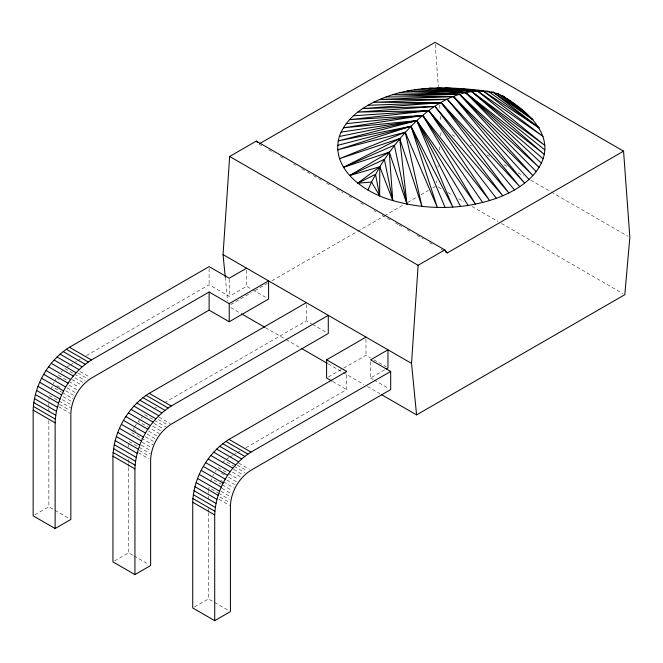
<?xml version="1.0" encoding="UTF-8"?>
<svg xmlns="http://www.w3.org/2000/svg" width="663" height="663" viewBox="0 0 663 663"><rect width="100%" height="100%" fill="white"/><g stroke="black" fill="none" stroke-linecap="round" stroke-linejoin="round"><path stroke-width="0.5" stroke-dasharray="3.31 2.49" d="M48.896 400.145L48.987 398.322M128.647 447.127L128.771 444.392M208.431 493.189L208.522 491.366M436.594 182.797L436.776 180.75M437.945 167.441L438.127 165.394M439.478 150.037L439.751 146.971M440.738 135.708L441.102 131.614M208.563 490.454L208.953 487.603L217.746 492.684M51.175 388.825L52.012 386.587L61.684 392.173M210.469 481.703L211.588 478.719L221.268 484.305M53.347 383.645L54.117 382.203M133.52 428.994L134.291 427.552M212.922 475.777L213.693 474.335M54.888 380.769L56.181 378.689M134.672 426.831L136.396 424.063M215.326 471.517L216.188 470.133M139.288 420.209L138.277 421.436L159.385 433.619M61.22 372.158L62.645 370.658M141.012 418.229L142.437 416.729M222.221 462.791L224.442 460.777L233.235 465.849M67.137 366.879L69.441 365.404M226.713 459.011L229.025 457.528M70.336 364.882L73.029 363.332M73.924 362.818L76.61 361.269M77.505 360.747L80.19 359.197M86.455 355.575L209.118 284.759L229.224 296.369L246.611 286.325L251.89 289.375M230.782 304.532L239.716 299.378M240.611 298.864L251.335 292.673M254.907 290.601L267.421 283.383M271.888 280.805L356.785 231.785M357.68 231.271L383.595 216.312M384.49 215.79L403.261 204.958M407.728 202.381L417.557 196.704M421.129 194.64L428.281 190.513M432.748 187.927L435.434 186.386M153.692 408.889L157.264 406.833M164.407 402.706L306.298 320.784L311.577 323.834M34.899 514.828L48.855 506.764L54.134 509.814M328.392 376.949L342.713 368.678M343.608 368.164L365.984 355.244L370.377 357.78M229.912 457.014L232.589 455.473M233.475 454.959L236.152 453.417M237.047 452.895L240.611 450.84M245.965 447.749L346.708 389.587L346.708 372.457M370.584 361.857L370.584 377.976L385.36 369.448M114.682 560.89L128.647 552.834L133.039 555.37M194.474 606.96L208.431 598.896L213.71 601.946M452.091 134.73L456.558 137.307M469.959 145.048L471.741 146.075M486.932 154.844L489.609 156.393M503.897 164.648L508.364 167.225M518.193 172.894L523.555 175.993M530.698 180.112L550.348 191.458M551.243 191.98L628.06 236.326M438.11 186.9L441.682 188.963M447.939 192.568L452.406 195.146M458.655 198.759L464.017 201.85M472.056 206.5L497.963 221.45M501.535 223.514L623.013 293.651M258.852 144.086L262.432 146.15M268.681 149.755L274.043 152.855M280.292 156.46L282.977 158.009M293.692 164.2L295.483 165.228M301.731 168.841L306.198 171.419M307.093 171.932L309.77 173.482M313.342 175.546L317.809 178.123M318.704 178.637L321.381 180.187M326.743 183.278L329.42 184.828M336.572 188.955L342.821 192.56M349.078 196.173L351.755 197.723M360.689 202.878L363.365 204.428M374.081 210.61L375.871 211.646M382.128 215.251L386.587 217.837M387.482 218.351L390.167 219.901M395.521 222.992L398.206 224.542M399.093 225.055L401.778 226.597M407.132 229.696L409.817 231.246M416.961 235.365L423.218 238.978M429.467 242.592L432.143 244.133M441.077 249.296L442.867 250.324M252.769 289.88L267.719 298.516M312.455 324.34L326.527 332.47M373.899 359.818L386.214 366.921M370.584 377.976L373.203 379.493M374.081 379.998L388.941 388.576M230.782 307.632L240.603 313.301M265.614 327.746L285.272 339.091M286.159 339.605L300.455 347.86M328.144 363.846L342.44 372.092M343.335 372.614L363.879 384.474M367.451 386.537L379.957 393.756M332.727 381.515L346.708 389.587M79.999 371.495L89.671 377.081M158.905 417.052L170.341 423.657M238.697 463.122L249.255 469.213M77.695 372.979L88.245 379.07M158.366 419.546L167.159 424.627M237.271 465.103L246.943 470.689M64.866 368.645L73.659 373.717M74.538 374.23L85.096 380.322M144.65 414.706L153.451 419.787M154.33 420.292L165.758 426.897M234.114 466.362L244.672 472.454M74.96 377.769L83.753 382.849M153.866 423.325L162.667 428.406M233.658 469.396L243.329 474.981M71.944 379.518L81.624 385.104M152.614 426.085L161.407 431.165M232.406 472.155L240.321 476.722M58.493 375.366L68.165 380.952M69.043 381.465L78.723 387.051M218.069 467.498L227.74 473.084M228.619 473.597L238.299 479.183M57.49 378.507L59.247 379.518M68.919 385.104L76.842 389.678M148.711 431.174L156.625 435.74M221.467 473.175L224.981 475.205M228.503 477.236L237.296 482.316M67.203 387.88L75.996 392.952M146.987 433.942L154.902 438.516M226.779 480.012L235.572 485.084M56.869 385.675L60.383 387.706M65.662 390.756L73.576 395.322M133.139 429.707L136.653 431.737M145.454 436.818L154.247 441.898M220.845 480.344L222.602 481.363M223.481 481.868L234.039 487.96M62.571 392.687L73.121 398.778M131.804 432.657L140.597 437.737M141.476 438.243L152.913 444.84M222.146 484.819L231.818 490.405M63.209 396.681L71.123 401.248M142.122 442.238L151.794 447.823M221.906 488.3L231.586 493.885M62.322 399.648L70.245 404.223M141.236 445.205L150.907 450.79M221.028 491.275L230.699 496.86M49.369 395.471L58.17 400.551M59.048 401.057L70.485 407.662M129.161 441.541L150.269 453.724M218.624 493.189L229.183 499.28M59.537 404.413L69.217 409.999M139.329 450.484L149.001 456.069M220 497.059L229.671 502.645M58.535 406.643L69.963 413.248M138.318 452.713L148.877 458.804M218.989 499.289L229.547 505.38M55.012 510.319L69.963 518.955M133.926 555.876L148.877 564.511M214.588 602.452L228.66 610.573M225.271 277.25L227.6 300.936M435.235 44.396L438.301 86.472M439.652 104.936L439.95 109.047M440.472 116.232L440.845 121.362M365.984 339.125L365.984 355.244M306.298 304.665L306.298 320.784M246.611 270.206L246.611 286.325M229.224 279.239L229.224 296.369M209.118 268.639L209.118 284.759M208.431 496.272L208.431 499.347M208.431 508.587L208.431 511.662M208.431 512.69L208.431 598.896M128.647 459.442L128.647 462.517M128.647 463.545L128.647 466.628M128.647 467.647L128.647 552.834M48.855 403.112L48.855 407.215M48.855 408.242L48.855 411.325M48.855 420.557L48.855 506.764"/><path stroke-width="0.99" d="M462.476 89.124L460.487 88.809L477.169 90.715L544.804 145.379L471.443 91.353L429.599 88.146L465.575 92.547L539.06 167.391L459.592 94.279L392.769 94.701L453.509 96.549L524.624 183.162L447.376 99.351L373.584 102.251L441.21 102.657L508.828 192.991L435.044 106.47L357.796 112.08L428.903 110.754L489.65 200.541L422.828 115.503L343.359 127.851L416.845 120.674L452.812 207.096L410.977 126.268L337.608 149.863L405.25 132.235L421.933 206.433L399.706 138.559L343.359 167.391L389.247 152.142L392.769 200.541L379.791 166.744L371.537 182.085L379.65 195.776L379.791 166.744C403.9 128.183 447.21 79.519 498.037 93.715C521.905 106.237 555.967 132.169 541.348 163.115C532.613 180.941 514.339 191.615 496.363 198.303C463.222 209.98 426.425 210.204 392.769 200.541C365.354 193.173 329.768 169.239 339.348 136.495C346.608 116.141 366.78 104.108 386.057 96.939C416.928 85.394 450.55 86.928 482.714 90.632L539.06 127.851L493.173 92.14L491.2 92.024M55.137 528.527L55.137 422.82C56.098 397.792 70.237 373.302 91.436 359.959L209.118 292.01L229.224 303.621L268.598 280.888L268.598 299.021L229.224 321.754L209.118 310.151L91.436 378.092C79.411 385.675 71.397 399.557 70.842 413.753L70.842 519.46L55.137 528.527L33.15 515.831L33.15 410.132C34.103 385.095 48.242 360.606 69.441 347.263L209.118 266.625L229.224 278.228L246.611 268.192M134.929 574.597L134.929 468.89C135.882 443.862 150.02 419.364 171.22 406.029L328.284 315.348L328.284 333.481L171.22 424.163C159.203 431.737 151.189 445.619 150.634 459.824L150.634 565.522L134.929 574.597L112.942 561.901L112.942 456.194C113.895 431.165 128.034 406.676 149.233 393.333L306.298 302.651M386.231 368.943L387.971 367.94L387.971 349.807L370.584 359.843L390.689 371.446L390.689 389.587L251.012 470.224C238.987 477.808 230.973 491.689 230.426 505.886L230.426 611.593L214.713 620.659L192.726 607.963L192.726 502.256C193.687 477.227 207.826 452.738 229.025 439.395L346.708 371.446L326.602 359.843L326.602 377.976L331.848 381.01M214.713 620.659L214.713 514.952C215.674 489.924 229.812 465.434 251.012 452.091L390.689 371.446M225.271 277.25L223.05 254.592L229.655 156.468L256.299 141.086L444.774 249.901L447.334 252.901L623.56 151.156L629.85 237.362L624.803 294.687L416.579 414.897L381.739 394.783M416.579 414.897L411.532 363.407L418.129 265.283L444.774 249.901M367.907 189.941L371.537 182.085L357.796 183.162L379.791 166.744L349.55 175.587L389.247 152.142L406.966 204.113L399.706 138.559L339.348 158.747L405.25 132.235L437.331 207.436L410.977 126.268L338.188 140.921L416.845 120.674L475.446 204.113L422.828 115.503L349.55 119.655L428.903 110.754L502.769 195.776L435.044 106.47L362.628 108.583L441.21 102.657L519.792 186.659L447.376 99.351L379.65 99.467L453.509 96.549L532.861 175.587L459.592 94.279L406.966 91.129L465.575 92.547L544.224 154.322L471.443 91.353L445.088 87.806L477.169 90.715L543.072 136.495L482.714 90.632L480.899 90.756M259.747 143.573L435.085 42.341L623.56 151.156M326.602 359.843L365.984 337.111M357.796 183.162L375.507 174.344L379.65 195.776M349.55 175.587L384.383 159.327L392.769 200.541M343.359 167.391L394.361 145.205L406.966 204.113M337.608 145.379L410.977 126.268L445.088 207.436M339.348 136.495L416.845 120.674L468.045 205.439M341.072 132.128L416.845 120.674L460.487 206.433M346.185 123.683L422.828 115.503L482.664 202.48M353.429 115.776L428.903 110.754L496.363 198.303M367.907 105.301L441.21 102.657L514.513 189.941M386.057 96.939L453.509 96.549L528.991 179.466M481.272 91.121L488.059 91.113L539.06 127.851M399.756 92.762L459.592 94.279L536.226 171.56M414.375 89.803L465.575 92.547L543.072 158.747M421.933 88.809L465.575 92.547L541.348 163.115M500.631 95.654L502.629 95.828L524.624 112.08L519.568 108.691M437.331 87.806L471.443 91.353L544.804 149.863M464.473 89.43L467.465 89.895M445.544 251.874L447.334 252.901M229.655 156.468L418.129 265.283M223.05 254.592L411.532 363.407M241.498 313.823L264.728 327.232M301.35 348.373L327.249 363.332M69.441 347.263L91.436 359.959M149.233 393.333L171.22 406.029M229.025 439.395L251.012 452.091M66.283 349.252L88.27 361.948M146.067 395.314L168.062 408.01M225.859 441.384L247.846 454.08M63.142 351.539L85.129 364.236M142.935 397.609L164.921 410.298M222.718 443.671L244.705 456.368M60.051 354.117L82.038 366.813M139.843 400.179L161.83 412.875M219.627 446.249L241.614 458.945M57.035 356.959L79.021 369.656M136.818 403.021L158.805 415.718M216.61 449.091L238.597 461.788M54.109 360.05L76.096 372.739M133.893 406.112L155.88 418.809M213.685 452.174L235.672 464.871M51.3 363.357L73.286 376.054M131.083 409.419L153.078 422.116M210.875 455.489L232.862 468.186M48.623 366.863L70.618 379.559M128.415 412.925L150.402 425.621M208.207 458.995L230.194 471.691M46.112 370.542L68.107 383.231M125.904 416.604L147.89 429.301M205.696 462.666L227.682 475.363M43.783 374.355L65.77 387.051M123.567 420.425L145.562 433.113M203.359 466.487L225.345 479.183M41.645 378.283L63.631 390.979M121.428 424.353L143.415 437.05M201.221 470.415L223.207 483.112M39.714 382.302L61.7 394.999M119.506 428.364L141.492 441.061M199.29 474.435L221.276 487.123M38.015 386.363L60.002 399.06M117.799 432.433L139.794 445.13M197.591 478.495L219.577 491.192M36.548 390.449L58.543 403.145M116.34 436.519L138.327 449.216M196.132 482.581L218.119 495.278M35.338 394.526L57.325 407.223M115.13 440.597L137.117 453.293M194.914 486.659L216.909 499.355M34.385 398.571L56.372 411.259M114.177 444.633L136.164 457.329M193.961 490.695L215.956 503.391M33.705 402.532L55.692 415.229M113.489 448.594L135.476 461.291M193.281 494.664L215.268 507.361M33.291 406.394L55.278 419.091M113.075 452.464L135.07 465.153M192.867 498.526L214.853 511.223M33.15 410.132L55.137 422.82M112.942 456.194L134.929 468.89M192.726 502.256L214.713 514.952M493.173 92.14L532.861 119.655L502.629 95.828M498.037 93.715L532.861 119.655M506.913 98.472L524.624 112.08M510.883 101.638L512.333 103.097M256.299 141.086L257.576 142.586M229.224 303.621L229.224 321.754M209.118 292.01L209.118 310.151"/></g></svg>
